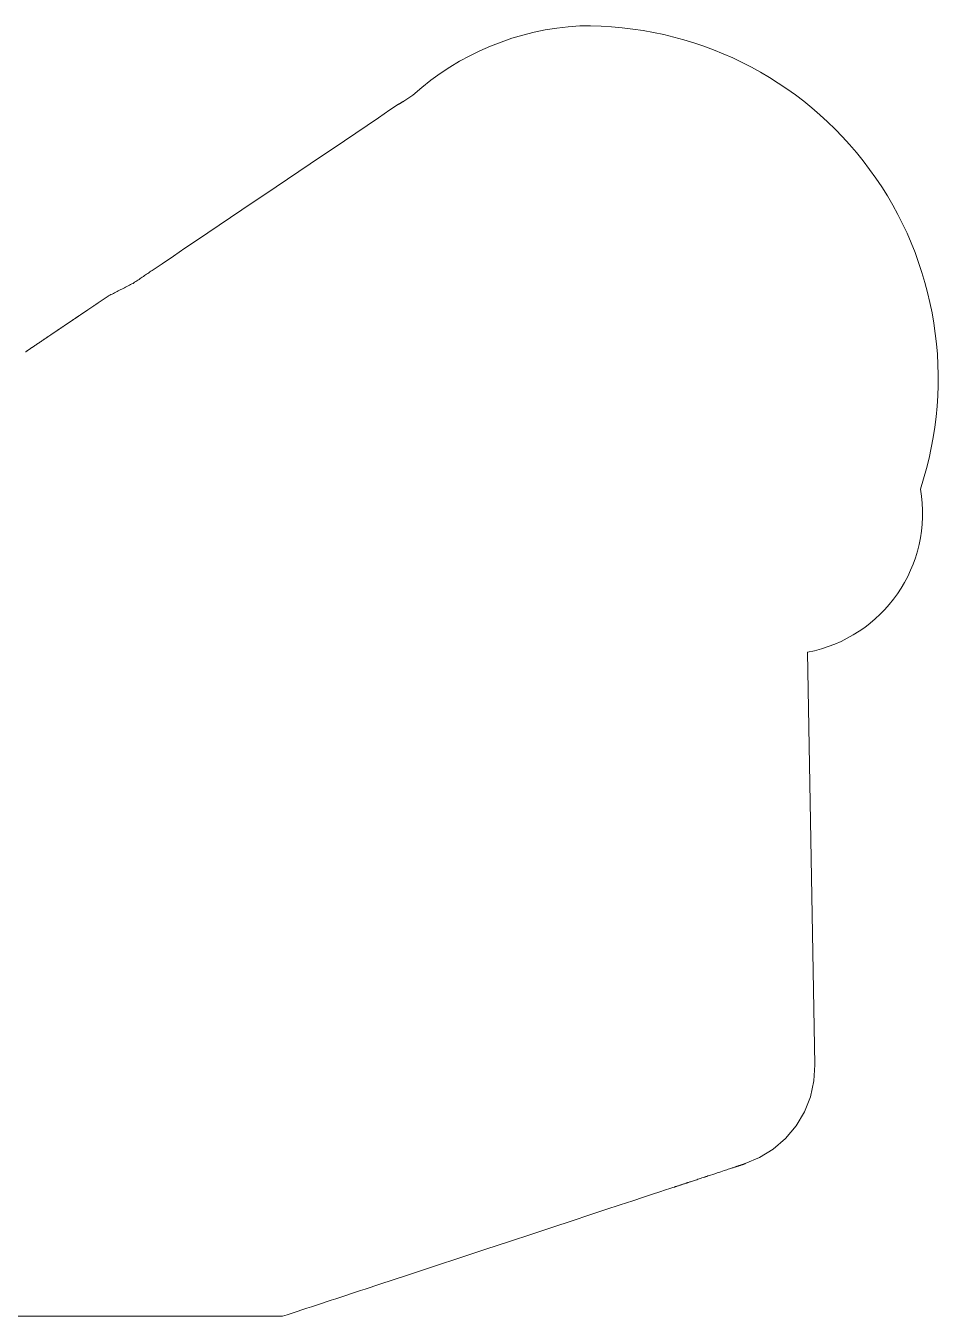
# Model space of a CAD drawing. Header units: inches. Extents: x -3905 to 10892, y 1064 to 9590.
# Drawn here: x 2680.345 to 2681.458, y 3794.709 to 3796.283 of the extents above; entities that cross this region are included whole.
import ezdxf

# ---------------------------------------------------------------- set-up
doc = ezdxf.new("R2010")
doc.units = ezdxf.units.IN
doc.header["$MEASUREMENT"] = 0
doc.layers.add('SECTIONS', color=70, linetype='Continuous', lineweight=0)

msp = doc.modelspace()

# ---------------------------------------------------------------- linework, layer by layer
at = {"layer": 'SECTIONS', "lineweight": 0}
msp.add_lwpolyline([(2680.34447, 3795.88521), (2680.34476, 3795.88541), (2680.34506, 3795.88561), (2680.34535, 3795.88581), (2680.34565, 3795.88601), (2680.34594, 3795.88621), (2680.34624, 3795.88641), (2680.34653, 3795.88661), (2680.34683, 3795.88681), (2680.34713, 3795.88701), (2680.34742, 3795.88721), (2680.34772, 3795.88741), (2680.34801, 3795.88761), (2680.34831, 3795.88781), (2680.3486, 3795.88801), (2680.3489, 3795.88821), (2680.34919, 3795.8884), (2680.34948, 3795.8886), (2680.34976, 3795.88879), (2680.35005, 3795.88898), (2680.35034, 3795.88918), (2680.35063, 3795.88937), (2680.35091, 3795.88956), (2680.3512, 3795.88976), (2680.35149, 3795.88995), (2680.35177, 3795.89014), (2680.35206, 3795.89034), (2680.35235, 3795.89053), (2680.35263, 3795.89072), (2680.35292, 3795.89092), (2680.35321, 3795.89111), (2680.35349, 3795.8913), (2680.35378, 3795.8915), (2680.35407, 3795.89169), (2680.35436, 3795.89189), (2680.35464, 3795.89208), (2680.35492, 3795.89227), (2680.3552, 3795.89246), (2680.35548, 3795.89264), (2680.35576, 3795.89283), (2680.35604, 3795.89302), (2680.35631, 3795.89321), (2680.35659, 3795.89339), (2680.35687, 3795.89358), (2680.35715, 3795.89377), (2680.35743, 3795.89396), (2680.35771, 3795.89415), (2680.35798, 3795.89433), (2680.35826, 3795.89452), (2680.35854, 3795.89471), (2680.35882, 3795.8949), (2680.3591, 3795.89508), (2680.35937, 3795.89527), (2680.35965, 3795.89546), (2680.35993, 3795.89565), (2680.36021, 3795.89583), (2680.36048, 3795.89602), (2680.36075, 3795.8962), (2680.36102, 3795.89638), (2680.36129, 3795.89656), (2680.36156, 3795.89674), (2680.36183, 3795.89693), (2680.3621, 3795.89711), (2680.36237, 3795.89729), (2680.36263, 3795.89747), (2680.3629, 3795.89765), (2680.36317, 3795.89783), (2680.36344, 3795.89801), (2680.36371, 3795.8982), (2680.36398, 3795.89838), (2680.36425, 3795.89856), (2680.36452, 3795.89874), (2680.36479, 3795.89892), (2680.36506, 3795.8991), (2680.36533, 3795.89929), (2680.3656, 3795.89947), (2680.36586, 3795.89964), (2680.36612, 3795.89982), (2680.36638, 3795.9), (2680.36664, 3795.90017), (2680.3669, 3795.90035), (2680.36716, 3795.90052), (2680.36742, 3795.9007), (2680.36768, 3795.90087), (2680.36794, 3795.90105), (2680.3682, 3795.90122), (2680.36846, 3795.9014), (2680.36872, 3795.90157), (2680.36898, 3795.90175), (2680.36924, 3795.90193), (2680.3695, 3795.9021), (2680.36976, 3795.90228), (2680.37002, 3795.90245), (2680.37028, 3795.90263), (2680.37054, 3795.9028), (2680.3708, 3795.90298), (2680.37105, 3795.90315), (2680.3713, 3795.90332), (2680.37155, 3795.90349), (2680.37181, 3795.90366), (2680.37206, 3795.90383), (2680.37231, 3795.90399), (2680.37256, 3795.90416), (2680.37281, 3795.90433), (2680.37306, 3795.9045), (2680.37331, 3795.90467), (2680.37356, 3795.90484), (2680.37381, 3795.90501), (2680.37406, 3795.90518), (2680.37432, 3795.90535), (2680.37457, 3795.90552), (2680.37482, 3795.90569), (2680.37507, 3795.90586), (2680.37532, 3795.90603), (2680.37557, 3795.9062), (2680.37582, 3795.90636), (2680.37606, 3795.90653), (2680.3763, 3795.90669), (2680.37655, 3795.90685), (2680.37679, 3795.90702), (2680.37703, 3795.90718), (2680.37727, 3795.90734), (2680.37751, 3795.90751), (2680.37775, 3795.90767), (2680.378, 3795.90783), (2680.37824, 3795.90799), (2680.37848, 3795.90816), (2680.37872, 3795.90832), (2680.37896, 3795.90848), (2680.3792, 3795.90865), (2680.37945, 3795.90881), (2680.37969, 3795.90897), (2680.37993, 3795.90914), (2680.38017, 3795.9093), (2680.38041, 3795.90946), (2680.38065, 3795.90962), (2680.38089, 3795.90978), (2680.38112, 3795.90994), (2680.38135, 3795.91009), (2680.38158, 3795.91025), (2680.38181, 3795.91041), (2680.38205, 3795.91056), (2680.38228, 3795.91072), (2680.38251, 3795.91088), (2680.38274, 3795.91103), (2680.38298, 3795.91119), (2680.38321, 3795.91135), (2680.38344, 3795.9115), (2680.38367, 3795.91166), (2680.3839, 3795.91182), (2680.38414, 3795.91197), (2680.38437, 3795.91213), (2680.3846, 3795.91229), (2680.38483, 3795.91244), (2680.38506, 3795.9126), (2680.3853, 3795.91276), (2680.38552, 3795.91291), (2680.38574, 3795.91306), (2680.38596, 3795.91321), (2680.38619, 3795.91336), (2680.38641, 3795.91351), (2680.38663, 3795.91366), (2680.38685, 3795.91381), (2680.38708, 3795.91396), (2680.3873, 3795.91411), (2680.38752, 3795.91426), (2680.38774, 3795.91441), (2680.38797, 3795.91456), (2680.38819, 3795.91471), (2680.38841, 3795.91486), (2680.38863, 3795.91501), (2680.38886, 3795.91516), (2680.38908, 3795.91531), (2680.3893, 3795.91546), (2680.38952, 3795.91561), (2680.38974, 3795.91576), (2680.38996, 3795.9159), (2680.39017, 3795.91604), (2680.39038, 3795.91619), (2680.3906, 3795.91633), (2680.39081, 3795.91647), (2680.39102, 3795.91662), (2680.39123, 3795.91676), (2680.39145, 3795.9169), (2680.39166, 3795.91705), (2680.39187, 3795.91719), (2680.39209, 3795.91734), (2680.3923, 3795.91748), (2680.39251, 3795.91762), (2680.39272, 3795.91777), (2680.39294, 3795.91791), (2680.39315, 3795.91805), (2680.39336, 3795.9182), (2680.39358, 3795.91834), (2680.39379, 3795.91848), (2680.394, 3795.91863), (2680.3942, 3795.91876), (2680.3944, 3795.9189), (2680.39461, 3795.91904), (2680.39481, 3795.91917), (2680.39501, 3795.91931), (2680.39522, 3795.91945), (2680.39542, 3795.91958), (2680.39562, 3795.91972), (2680.39582, 3795.91986), (2680.39603, 3795.91999), (2680.39623, 3795.92013), (2680.39643, 3795.92027), (2680.39664, 3795.9204), (2680.39684, 3795.92054), (2680.39704, 3795.92068), (2680.39725, 3795.92082), (2680.39745, 3795.92095), (2680.39765, 3795.92109), (2680.39785, 3795.92123), (2680.39805, 3795.92136), (2680.39825, 3795.92149), (2680.39844, 3795.92162), (2680.39863, 3795.92175), (2680.39883, 3795.92188), (2680.39902, 3795.92201), (2680.39921, 3795.92214), (2680.3994, 3795.92227), (2680.3996, 3795.9224), (2680.39979, 3795.92253), (2680.39998, 3795.92266), (2680.40018, 3795.92279), (2680.40037, 3795.92292), (2680.40056, 3795.92305), (2680.40076, 3795.92318), (2680.40095, 3795.92331), (2680.40114, 3795.92344), (2680.40133, 3795.92357), (2680.40153, 3795.9237), (2680.40172, 3795.92383), (2680.40191, 3795.92396), (2680.40209, 3795.92408), (2680.40227, 3795.92421), (2680.40246, 3795.92433), (2680.40264, 3795.92445), (2680.40282, 3795.92458), (2680.40301, 3795.9247), (2680.40319, 3795.92482), (2680.40337, 3795.92495), (2680.40356, 3795.92507), (2680.40374, 3795.9252), (2680.40392, 3795.92532), (2680.4041, 3795.92544), (2680.40429, 3795.92557), (2680.40447, 3795.92569), (2680.40465, 3795.92581), (2680.40484, 3795.92594), (2680.40502, 3795.92606), (2680.4052, 3795.92618), (2680.40539, 3795.92631), (2680.40556, 3795.92643), (2680.40574, 3795.92654), (2680.40591, 3795.92666), (2680.40608, 3795.92678), (2680.40625, 3795.92689), (2680.40643, 3795.92701), (2680.4066, 3795.92713), (2680.40677, 3795.92724), (2680.40695, 3795.92736), (2680.40712, 3795.92748), (2680.40729, 3795.92759), (2680.40747, 3795.92771), (2680.40764, 3795.92783), (2680.40781, 3795.92794), (2680.40798, 3795.92806), (2680.40816, 3795.92818), (2680.40833, 3795.92829), (2680.4085, 3795.92841), (2680.40868, 3795.92853), (2680.40885, 3795.92864), (2680.40901, 3795.92875), (2680.40918, 3795.92886), (2680.40934, 3795.92897), (2680.4095, 3795.92908), (2680.40967, 3795.92919), (2680.40983, 3795.9293), (2680.40999, 3795.92941), (2680.41016, 3795.92952), (2680.41032, 3795.92963), (2680.41048, 3795.92974), (2680.41064, 3795.92985), (2680.41081, 3795.92996), (2680.41097, 3795.93007), (2680.41113, 3795.93018), (2680.4113, 3795.93029), (2680.41146, 3795.9304), (2680.41162, 3795.93051), (2680.41178, 3795.93062), (2680.41195, 3795.93073), (2680.41211, 3795.93084), (2680.41226, 3795.93095), (2680.41242, 3795.93105), (2680.41257, 3795.93115), (2680.41272, 3795.93126), (2680.41288, 3795.93136), (2680.41303, 3795.93146), (2680.41318, 3795.93156), (2680.41333, 3795.93167), (2680.41349, 3795.93177), (2680.41364, 3795.93187), (2680.41379, 3795.93198), (2680.41395, 3795.93208), (2680.4141, 3795.93218), (2680.41425, 3795.93229), (2680.4144, 3795.93239), (2680.41456, 3795.93249), (2680.41471, 3795.9326), (2680.41486, 3795.9327), (2680.41502, 3795.9328), (2680.41517, 3795.9329), (2680.41531, 3795.933), (2680.41545, 3795.9331), (2680.4156, 3795.93319), (2680.41574, 3795.93329), (2680.41588, 3795.93339), (2680.41602, 3795.93348), (2680.41617, 3795.93358), (2680.41631, 3795.93367), (2680.41645, 3795.93377), (2680.41659, 3795.93387), (2680.41674, 3795.93396), (2680.41688, 3795.93406), (2680.41702, 3795.93416), (2680.41717, 3795.93425), (2680.41731, 3795.93435), (2680.41745, 3795.93444), (2680.41759, 3795.93454), (2680.41774, 3795.93464), (2680.41788, 3795.93473), (2680.41802, 3795.93483), (2680.41815, 3795.93492), (2680.41829, 3795.93501), (2680.41842, 3795.9351), (2680.41855, 3795.93519), (2680.41868, 3795.93528), (2680.41882, 3795.93536), (2680.41895, 3795.93545), (2680.41908, 3795.93554), (2680.41921, 3795.93563), (2680.41934, 3795.93572), (2680.41948, 3795.93581), (2680.41961, 3795.9359), (2680.41974, 3795.93599), (2680.41987, 3795.93608), (2680.42001, 3795.93617), (2680.42014, 3795.93626), (2680.42027, 3795.93635), (2680.4204, 3795.93644), (2680.42054, 3795.93653), (2680.42067, 3795.93661), (2680.42079, 3795.9367), (2680.42091, 3795.93678), (2680.42103, 3795.93686), (2680.42116, 3795.93694), (2680.42128, 3795.93703), (2680.4214, 3795.93711), (2680.42152, 3795.93719), (2680.42165, 3795.93727), (2680.42177, 3795.93736), (2680.42189, 3795.93744), (2680.42201, 3795.93752), (2680.42213, 3795.9376), (2680.42226, 3795.93769), (2680.42238, 3795.93777), (2680.4225, 3795.93785), (2680.42262, 3795.93793), (2680.42274, 3795.93801), (2680.42287, 3795.9381), (2680.42299, 3795.93818), (2680.42311, 3795.93826), (2680.42322, 3795.93834), (2680.42333, 3795.93841), (2680.42344, 3795.93849), (2680.42356, 3795.93856), (2680.42367, 3795.93864), (2680.42378, 3795.93871), (2680.42389, 3795.93879), (2680.424, 3795.93886), (2680.42412, 3795.93894), (2680.42423, 3795.93902), (2680.42434, 3795.93909), (2680.42445, 3795.93917), (2680.42456, 3795.93924), (2680.42468, 3795.93932), (2680.42479, 3795.93939), (2680.4249, 3795.93947), (2680.42501, 3795.93954), (2680.42512, 3795.93962), (2680.42523, 3795.93969), (2680.42534, 3795.93977), (2680.42544, 3795.93984), (2680.42555, 3795.9399), (2680.42565, 3795.93997), (2680.42575, 3795.94004), (2680.42585, 3795.94011), (2680.42595, 3795.94018), (2680.42605, 3795.94025), (2680.42616, 3795.94032), (2680.42626, 3795.94038), (2680.42636, 3795.94045), (2680.42646, 3795.94052), (2680.42656, 3795.94059), (2680.42666, 3795.94066), (2680.42676, 3795.94073), (2680.42687, 3795.94079), (2680.42697, 3795.94086), (2680.42707, 3795.94093), (2680.42717, 3795.941), (2680.42727, 3795.94107), (2680.42737, 3795.94113), (2680.42746, 3795.9412), (2680.42755, 3795.94126), (2680.42764, 3795.94132), (2680.42773, 3795.94138), (2680.42782, 3795.94144), (2680.42792, 3795.9415), (2680.42801, 3795.94156), (2680.4281, 3795.94163), (2680.42819, 3795.94169), (2680.42828, 3795.94175), (2680.42837, 3795.94181), (2680.42846, 3795.94187), (2680.42855, 3795.94193), (2680.42865, 3795.942), (2680.42874, 3795.94206), (2680.42883, 3795.94212), (2680.42892, 3795.94218), (2680.42901, 3795.94224), (2680.4291, 3795.9423), (2680.42919, 3795.94236), (2680.42927, 3795.94241), (2680.42935, 3795.94247), (2680.42943, 3795.94252), (2680.42951, 3795.94258), (2680.42959, 3795.94263), (2680.42967, 3795.94269), (2680.42975, 3795.94274), (2680.42983, 3795.9428), (2680.42991, 3795.94285), (2680.42999, 3795.9429), (2680.43008, 3795.94296), (2680.43016, 3795.94301), (2680.43024, 3795.94307), (2680.43032, 3795.94312), (2680.4304, 3795.94318), (2680.43048, 3795.94323), (2680.43056, 3795.94329), (2680.43064, 3795.94334), (2680.43072, 3795.9434), (2680.43079, 3795.94344), (2680.43087, 3795.94349), (2680.43094, 3795.94354), (2680.43101, 3795.94359), (2680.43108, 3795.94363), (2680.43115, 3795.94368), (2680.43122, 3795.94373), (2680.43129, 3795.94378), (2680.43136, 3795.94382), (2680.43143, 3795.94387), (2680.4315, 3795.94392), (2680.43157, 3795.94397), (2680.43164, 3795.94401), (2680.43171, 3795.94406), (2680.43178, 3795.94411), (2680.43185, 3795.94416), (2680.43192, 3795.9442), (2680.43199, 3795.94425), (2680.43206, 3795.9443), (2680.43213, 3795.94435), (2680.43219, 3795.94439), (2680.43225, 3795.94443), (2680.43231, 3795.94447), (2680.43237, 3795.94451), (2680.43243, 3795.94455), (2680.43249, 3795.94459), (2680.43255, 3795.94463), (2680.43261, 3795.94467), (2680.43267, 3795.94471), (2680.43273, 3795.94475), (2680.43279, 3795.94479), (2680.43285, 3795.94483), (2680.43291, 3795.94487), (2680.43297, 3795.94491), (2680.43303, 3795.94495), (2680.43309, 3795.94499), (2680.43315, 3795.94503), (2680.43321, 3795.94507), (2680.43327, 3795.94511), (2680.43333, 3795.94515), (2680.43337, 3795.94518), (2680.43341, 3795.94521), (2680.43344, 3795.94523), (2680.43348, 3795.94526), (2680.43352, 3795.94528), (2680.43355, 3795.94531), (2680.43359, 3795.94533), (2680.43363, 3795.94536), (2680.43367, 3795.94538), (2680.4337, 3795.94541), (2680.43374, 3795.94543), (2680.43378, 3795.94546), (2680.43382, 3795.94548), (2680.43385, 3795.94551), (2680.43389, 3795.94553), (2680.43393, 3795.94556), (2680.43396, 3795.94558), (2680.434, 3795.94561), (2680.43404, 3795.94563), (2680.43408, 3795.94566), (2680.43409, 3795.94566), (2680.43409, 3795.94567), (2680.4341, 3795.94568), (2680.43411, 3795.94568), (2680.43412, 3795.94569), (2680.43413, 3795.94569), (2680.43414, 3795.9457), (2680.43414, 3795.9457), (2680.43415, 3795.94571), (2680.43416, 3795.94572), (2680.43417, 3795.94572), (2680.43418, 3795.94573), (2680.43419, 3795.94573), (2680.4342, 3795.94574), (2680.4342, 3795.94574), (2680.43421, 3795.94575), (2680.43422, 3795.94576), (2680.43423, 3795.94576), (2680.43424, 3795.94577), (2680.43425, 3795.94577), (2680.43426, 3795.94578), (2680.43426, 3795.94578), (2680.43427, 3795.94579), (2680.43428, 3795.9458), (2680.43429, 3795.9458), (2680.4343, 3795.94581), (2680.43431, 3795.94581), (2680.43431, 3795.94582), (2680.43432, 3795.94582), (2680.43433, 3795.94583), (2680.43434, 3795.94584), (2680.43435, 3795.94584), (2680.43436, 3795.94585), (2680.43437, 3795.94585), (2680.43437, 3795.94586), (2680.43438, 3795.94586), (2680.43439, 3795.94587), (2680.4344, 3795.94588), (2680.43441, 3795.94588), (2680.43442, 3795.94589), (2680.43443, 3795.94589), (2680.43443, 3795.9459), (2680.43444, 3795.94591), (2680.43445, 3795.94591), (2680.43446, 3795.94592), (2680.43447, 3795.94592), (2680.43448, 3795.94593), (2680.43448, 3795.94593), (2680.43449, 3795.94594), (2680.4345, 3795.94595), (2680.43451, 3795.94595), (2680.43452, 3795.94596), (2680.43453, 3795.94596), (2680.43454, 3795.94597), (2680.43454, 3795.94597), (2680.43455, 3795.94598), (2680.43456, 3795.94599), (2680.43457, 3795.94599), (2680.43458, 3795.946), (2680.43459, 3795.946), (2680.4346, 3795.94601), (2680.4346, 3795.94601), (2680.43461, 3795.94602), (2680.43462, 3795.94603), (2680.43463, 3795.94603), (2680.43464, 3795.94604), (2680.43465, 3795.94604), (2680.43465, 3795.94605), (2680.43466, 3795.94605), (2680.43467, 3795.94606), (2680.43468, 3795.94607), (2680.43469, 3795.94607), (2680.4347, 3795.94608), (2680.43471, 3795.94608), (2680.43471, 3795.94609), (2680.43472, 3795.94609), (2680.43473, 3795.9461), (2680.43474, 3795.94611), (2680.43475, 3795.94611), (2680.43476, 3795.94612), (2680.43477, 3795.94612), (2680.43477, 3795.94613), (2680.43478, 3795.94613), (2680.43479, 3795.94614), (2680.4348, 3795.94615), (2680.43481, 3795.94615), (2680.43482, 3795.94616), (2680.43483, 3795.94616), (2680.43483, 3795.94617), (2680.43484, 3795.94617), (2680.43485, 3795.94618), (2680.43486, 3795.94619), (2680.43487, 3795.94619), (2680.43488, 3795.9462), (2680.43488, 3795.9462), (2680.43489, 3795.94621), (2680.4349, 3795.94621), (2680.43491, 3795.94622), (2680.43492, 3795.94623), (2680.43493, 3795.94623), (2680.43494, 3795.94624), (2680.43494, 3795.94624), (2680.43495, 3795.94625), (2680.43496, 3795.94625), (2680.43497, 3795.94626), (2680.43498, 3795.94627), (2680.43499, 3795.94627), (2680.435, 3795.94628), (2680.435, 3795.94628), (2680.43501, 3795.94629), (2680.43502, 3795.9463), (2680.43503, 3795.9463), (2680.43504, 3795.94631), (2680.43505, 3795.94631), (2680.43505, 3795.94632), (2680.43506, 3795.94632), (2680.43507, 3795.94633), (2680.43508, 3795.94634), (2680.43509, 3795.94634), (2680.4351, 3795.94635), (2680.43511, 3795.94635), (2680.43511, 3795.94636), (2680.43512, 3795.94636), (2680.43513, 3795.94637), (2680.43514, 3795.94638), (2680.43515, 3795.94638), (2680.43516, 3795.94639), (2680.43517, 3795.94639), (2680.43517, 3795.9464), (2680.43518, 3795.9464), (2680.43519, 3795.94641), (2680.4352, 3795.94642), (2680.43521, 3795.94642), (2680.43522, 3795.94643), (2680.43522, 3795.94643), (2680.43523, 3795.94644), (2680.43524, 3795.94644), (2680.43525, 3795.94645), (2680.43526, 3795.94646), (2680.43527, 3795.94646), (2680.43528, 3795.94647), (2680.43528, 3795.94647), (2680.43529, 3795.94648), (2680.4353, 3795.94648), (2680.43531, 3795.94649), (2680.43532, 3795.9465), (2680.43533, 3795.9465), (2680.43534, 3795.94651), (2680.43534, 3795.94651), (2680.43535, 3795.94652), (2680.43536, 3795.94652), (2680.43537, 3795.94653), (2680.43538, 3795.94654), (2680.43539, 3795.94654), (2680.43539, 3795.94655), (2680.4354, 3795.94655), (2680.43541, 3795.94656), (2680.43542, 3795.94656), (2680.43543, 3795.94657), (2680.43544, 3795.94658), (2680.43545, 3795.94658), (2680.43545, 3795.94659), (2680.43546, 3795.94659), (2680.43547, 3795.9466), (2680.43548, 3795.9466), (2680.43549, 3795.94661), (2680.4355, 3795.94662), (2680.43551, 3795.94662), (2680.43551, 3795.94663), (2680.43552, 3795.94663), (2680.43553, 3795.94664), (2680.43554, 3795.94665), (2680.43555, 3795.94665), (2680.43556, 3795.94666), (2680.43557, 3795.94666), (2680.43557, 3795.94667), (2680.43558, 3795.94667), (2680.43559, 3795.94668), (2680.4356, 3795.94669), (2680.43561, 3795.94669), (2680.43562, 3795.9467), (2680.43562, 3795.9467), (2680.43563, 3795.94671), (2680.43564, 3795.94671), (2680.43565, 3795.94672), (2680.43566, 3795.94673), (2680.43567, 3795.94673), (2680.43568, 3795.94674), (2680.43568, 3795.94674), (2680.43569, 3795.94675), (2680.4357, 3795.94675), (2680.43571, 3795.94676), (2680.43572, 3795.94677), (2680.43573, 3795.94677), (2680.43574, 3795.94678), (2680.43574, 3795.94678), (2680.43575, 3795.94679), (2680.43576, 3795.94679), (2680.43577, 3795.9468), (2680.43578, 3795.94681), (2680.43579, 3795.94681), (2680.43579, 3795.94682), (2680.4358, 3795.94682), (2680.43581, 3795.94683), (2680.43582, 3795.94683), (2680.43583, 3795.94684), (2680.43584, 3795.94685), (2680.43585, 3795.94685), (2680.43585, 3795.94686), (2680.43586, 3795.94686), (2680.43587, 3795.94687), (2680.43588, 3795.94687), (2680.43589, 3795.94688), (2680.4359, 3795.94689), (2680.43591, 3795.94689), (2680.43591, 3795.9469), (2680.43592, 3795.9469), (2680.43593, 3795.94691), (2680.43594, 3795.94691), (2680.43595, 3795.94692), (2680.43596, 3795.94693), (2680.43596, 3795.94693), (2680.43597, 3795.94694), (2680.43598, 3795.94694), (2680.43599, 3795.94695), (2680.436, 3795.94695), (2680.43601, 3795.94696), (2680.43602, 3795.94697), (2680.43602, 3795.94697), (2680.43603, 3795.94698), (2680.43604, 3795.94698), (2680.43605, 3795.94699), (2680.43606, 3795.947), (2680.43607, 3795.947), (2680.43608, 3795.94701), (2680.43608, 3795.94701), (2680.43609, 3795.94702), (2680.4361, 3795.94702), (2680.43611, 3795.94703), (2680.43612, 3795.94704), (2680.43613, 3795.94704), (2680.43613, 3795.94705), (2680.43614, 3795.94705), (2680.43615, 3795.94706), (2680.43616, 3795.94706), (2680.43617, 3795.94707), (2680.43618, 3795.94708), (2680.43619, 3795.94708), (2680.43619, 3795.94709), (2680.4362, 3795.94709), (2680.43621, 3795.9471), (2680.43622, 3795.9471), (2680.43623, 3795.94711), (2680.43624, 3795.94712), (2680.43625, 3795.94712), (2680.43625, 3795.94713), (2680.43626, 3795.94713), (2680.43627, 3795.94714), (2680.43628, 3795.94714), (2680.43629, 3795.94715), (2680.4363, 3795.94716), (2680.43631, 3795.94716), (2680.43631, 3795.94717), (2680.43632, 3795.94717), (2680.43633, 3795.94718), (2680.43634, 3795.94718), (2680.43635, 3795.94719), (2680.43636, 3795.9472), (2680.43636, 3795.9472), (2680.43637, 3795.94721), (2680.43638, 3795.94721), (2680.43639, 3795.94722), (2680.4364, 3795.94722), (2680.43641, 3795.94723), (2680.43642, 3795.94724), (2680.43642, 3795.94724), (2680.43643, 3795.94725), (2680.43644, 3795.94725), (2680.43645, 3795.94726), (2680.43646, 3795.94726), (2680.43647, 3795.94727), (2680.43648, 3795.94728), (2680.43648, 3795.94728), (2680.43649, 3795.94729), (2680.4365, 3795.94729), (2680.43651, 3795.9473), (2680.43652, 3795.9473), (2680.43653, 3795.94731), (2680.43653, 3795.94732), (2680.43654, 3795.94732), (2680.43655, 3795.94733), (2680.43656, 3795.94733), (2680.43657, 3795.94734), (2680.43658, 3795.94735), (2680.43659, 3795.94735), (2680.43659, 3795.94736), (2680.4366, 3795.94736), (2680.43661, 3795.94737), (2680.43662, 3795.94737), (2680.43663, 3795.94738), (2680.43664, 3795.94739), (2680.43665, 3795.94739), (2680.43665, 3795.9474), (2680.43666, 3795.9474), (2680.43667, 3795.94741), (2680.43668, 3795.94741), (2680.43669, 3795.94742), (2680.4367, 3795.94743), (2680.4367, 3795.94743), (2680.43671, 3795.94744), (2680.43672, 3795.94744), (2680.43673, 3795.94745), (2680.43674, 3795.94745), (2680.43675, 3795.94746), (2680.43676, 3795.94747), (2680.43676, 3795.94747), (2680.43677, 3795.94748), (2680.43678, 3795.94748), (2680.43679, 3795.94749), (2680.4368, 3795.94749), (2680.43681, 3795.9475), (2680.43682, 3795.94751), (2680.43682, 3795.94751), (2680.43683, 3795.94752), (2680.43684, 3795.94752), (2680.43685, 3795.94753), (2680.43686, 3795.94753), (2680.43687, 3795.94754), (2680.43687, 3795.94755), (2680.43688, 3795.94755), (2680.43689, 3795.94756), (2680.4369, 3795.94756), (2680.43691, 3795.94757), (2680.43692, 3795.94757), (2680.43693, 3795.94758), (2680.43693, 3795.94759), (2680.43694, 3795.94759), (2680.43695, 3795.9476), (2680.43696, 3795.9476), (2680.43697, 3795.94761), (2680.43698, 3795.94761), (2680.43699, 3795.94762), (2680.43699, 3795.94763), (2680.437, 3795.94763), (2680.43701, 3795.94764), (2680.43702, 3795.94764), (2680.43703, 3795.94765), (2680.43704, 3795.94765), (2680.43705, 3795.94766), (2680.43705, 3795.94767), (2680.43706, 3795.94767), (2680.43707, 3795.94768), (2680.43708, 3795.94768), (2680.43709, 3795.94769), (2680.4371, 3795.9477), (2680.4371, 3795.9477), (2680.43711, 3795.94771), (2680.43712, 3795.94771), (2680.43713, 3795.94772), (2680.43714, 3795.94772), (2680.43715, 3795.94773), (2680.43716, 3795.94774), (2680.43716, 3795.94774), (2680.43717, 3795.94775), (2680.43718, 3795.94775), (2680.43719, 3795.94776), (2680.4372, 3795.94776), (2680.43721, 3795.94777), (2680.43722, 3795.94778), (2680.43722, 3795.94778), (2680.43723, 3795.94779), (2680.43724, 3795.94779), (2680.43725, 3795.9478), (2680.43726, 3795.9478), (2680.43727, 3795.94781), (2680.43727, 3795.94782), (2680.43728, 3795.94782), (2680.43729, 3795.94783), (2680.4373, 3795.94783), (2680.43731, 3795.94784), (2680.43732, 3795.94784), (2680.43733, 3795.94785), (2680.43733, 3795.94786), (2680.43734, 3795.94786), (2680.43735, 3795.94787), (2680.43736, 3795.94787), (2680.43737, 3795.94788), (2680.43738, 3795.94788), (2680.43739, 3795.94789), (2680.43739, 3795.9479), (2680.4374, 3795.9479), (2680.43741, 3795.94791), (2680.43742, 3795.94791), (2680.43743, 3795.94792), (2680.43744, 3795.94792), (2680.43744, 3795.94793), (2680.43745, 3795.94794), (2680.43746, 3795.94794), (2680.43747, 3795.94795), (2680.43748, 3795.94795), (2680.43749, 3795.94796), (2680.4375, 3795.94796), (2680.4375, 3795.94797), (2680.43751, 3795.94798), (2680.43752, 3795.94798), (2680.43753, 3795.94799), (2680.43754, 3795.94799), (2680.43755, 3795.948), (2680.43756, 3795.948), (2680.43756, 3795.94801), (2680.43757, 3795.94802), (2680.43758, 3795.94802), (2680.43759, 3795.94803), (2680.4376, 3795.94803), (2680.43761, 3795.94804), (2680.43761, 3795.94805), (2680.43762, 3795.94805), (2680.43763, 3795.94806), (2680.43764, 3795.94806), (2680.43765, 3795.94807), (2680.43766, 3795.94807), (2680.43767, 3795.94808), (2680.43767, 3795.94809), (2680.43768, 3795.94809), (2680.43769, 3795.9481), (2680.4377, 3795.9481), (2680.43771, 3795.94811), (2680.43772, 3795.94811), (2680.43773, 3795.94812), (2680.43773, 3795.94813), (2680.43774, 3795.94813), (2680.43775, 3795.94814), (2680.43776, 3795.94814), (2680.43777, 3795.94815), (2680.43778, 3795.94815), (2680.43779, 3795.94816), (2680.43779, 3795.94817), (2680.4378, 3795.94817), (2680.43781, 3795.94818), (2680.43782, 3795.94818), (2680.43783, 3795.94819), (2680.43784, 3795.94819), (2680.43784, 3795.9482), (2680.43785, 3795.94821), (2680.43786, 3795.94821), (2680.43787, 3795.94822), (2680.43788, 3795.94822), (2680.43789, 3795.94823), (2680.4379, 3795.94823), (2680.4379, 3795.94824), (2680.43791, 3795.94825), (2680.43792, 3795.94825), (2680.43793, 3795.94826), (2680.43794, 3795.94826), (2680.43795, 3795.94827), (2680.43796, 3795.94827), (2680.43796, 3795.94828), (2680.43797, 3795.94829), (2680.43798, 3795.94829), (2680.43799, 3795.9483), (2680.438, 3795.9483), (2680.43801, 3795.94831), (2680.43801, 3795.94831), (2680.43802, 3795.94832), (2680.43803, 3795.94833), (2680.43804, 3795.94833), (2680.43805, 3795.94834), (2680.43806, 3795.94834), (2680.43807, 3795.94835), (2680.43807, 3795.94835), (2680.43808, 3795.94836), (2680.43809, 3795.94837), (2680.4381, 3795.94837), (2680.43811, 3795.94838), (2680.43812, 3795.94838), (2680.43813, 3795.94839), (2680.43813, 3795.94839), (2680.43814, 3795.9484), (2680.43815, 3795.94841), (2680.43816, 3795.94841), (2680.43817, 3795.94842), (2680.43818, 3795.94842), (2680.43818, 3795.94843), (2680.43819, 3795.94844), (2680.4382, 3795.94844), (2680.43821, 3795.94845), (2680.43822, 3795.94845), (2680.43823, 3795.94846), (2680.43824, 3795.94846), (2680.43824, 3795.94847), (2680.43825, 3795.94848), (2680.43826, 3795.94848), (2680.43827, 3795.94849), (2680.43828, 3795.94849), (2680.43829, 3795.9485), (2680.4383, 3795.9485), (2680.4383, 3795.94851), (2680.43831, 3795.94852), (2680.43832, 3795.94852), (2680.43833, 3795.94853), (2680.43834, 3795.94853), (2680.43835, 3795.94854), (2680.43835, 3795.94854), (2680.43836, 3795.94855), (2680.43837, 3795.94856), (2680.43838, 3795.94856), (2680.43839, 3795.94857), (2680.4384, 3795.94857), (2680.43841, 3795.94858), (2680.43841, 3795.94858), (2680.43842, 3795.94859), (2680.43843, 3795.9486), (2680.43844, 3795.9486), (2680.43845, 3795.94861), (2680.43846, 3795.94861), (2680.43847, 3795.94862), (2680.43847, 3795.94862), (2680.43848, 3795.94863), (2680.43849, 3795.94864), (2680.4385, 3795.94864), (2680.43851, 3795.94865), (2680.43852, 3795.94865), (2680.43853, 3795.94866), (2680.43853, 3795.94866), (2680.43854, 3795.94867), (2680.43855, 3795.94868), (2680.43856, 3795.94868), (2680.43857, 3795.94869), (2680.43858, 3795.94869), (2680.43858, 3795.9487), (2680.43859, 3795.9487), (2680.4386, 3795.94871), (2680.43861, 3795.94872), (2680.43862, 3795.94872), (2680.43863, 3795.94873), (2680.43864, 3795.94873), (2680.43864, 3795.94874), (2680.43865, 3795.94874), (2680.43866, 3795.94875), (2680.43867, 3795.94876), (2680.43868, 3795.94876), (2680.43869, 3795.94877), (2680.4387, 3795.94877), (2680.4387, 3795.94878), (2680.43871, 3795.94879), (2680.43872, 3795.94879), (2680.43873, 3795.9488), (2680.43874, 3795.9488), (2680.43875, 3795.94881), (2680.43875, 3795.94881), (2680.43876, 3795.94882), (2680.43877, 3795.94883), (2680.43878, 3795.94883), (2680.43879, 3795.94884), (2680.4388, 3795.94884), (2680.43881, 3795.94885), (2680.43881, 3795.94885), (2680.43882, 3795.94886), (2680.43883, 3795.94887), (2680.43884, 3795.94887), (2680.43885, 3795.94888), (2680.43886, 3795.94888), (2680.43887, 3795.94889), (2680.43887, 3795.94889), (2680.43888, 3795.9489), (2680.43889, 3795.94891), (2680.4389, 3795.94891), (2680.43891, 3795.94892), (2680.43892, 3795.94892), (2680.43892, 3795.94893), (2680.43893, 3795.94893), (2680.43894, 3795.94894), (2680.43895, 3795.94895), (2680.43896, 3795.94895), (2680.43897, 3795.94896), (2680.43898, 3795.94896), (2680.43898, 3795.94897), (2680.43899, 3795.94897), (2680.439, 3795.94898), (2680.43901, 3795.94899), (2680.43902, 3795.94899), (2680.43903, 3795.949), (2680.43904, 3795.949), (2680.43904, 3795.94901), (2680.43905, 3795.94901), (2680.43906, 3795.94902), (2680.43907, 3795.94903), (2680.43908, 3795.94903), (2680.43909, 3795.94904), (2680.43909, 3795.94904), (2680.4391, 3795.94905), (2680.43911, 3795.94905), (2680.43912, 3795.94906), (2680.43913, 3795.94907), (2680.43914, 3795.94907), (2680.43915, 3795.94908), (2680.43915, 3795.94908), (2680.43916, 3795.94909), (2680.43917, 3795.94909), (2680.43918, 3795.9491), (2680.43919, 3795.94911), (2680.4392, 3795.94911), (2680.43921, 3795.94912), (2680.43921, 3795.94912), (2680.43922, 3795.94913), (2680.43923, 3795.94914), (2680.43924, 3795.94914), (2680.43925, 3795.94915), (2680.43926, 3795.94915), (2680.43927, 3795.94916), (2680.43927, 3795.94916), (2680.43928, 3795.94917), (2680.43929, 3795.94918), (2680.4393, 3795.94918), (2680.43931, 3795.94919), (2680.43932, 3795.94919), (2680.43932, 3795.9492), (2680.43933, 3795.9492), (2680.43934, 3795.94921), (2680.43935, 3795.94922), (2680.43936, 3795.94922), (2680.43937, 3795.94923), (2680.43938, 3795.94923), (2680.43938, 3795.94924), (2680.43939, 3795.94924), (2680.4394, 3795.94925), (2680.43941, 3795.94926), (2680.43942, 3795.94926), (2680.43943, 3795.94927), (2680.43944, 3795.94927), (2680.43944, 3795.94928), (2680.43945, 3795.94928), (2680.43946, 3795.94929), (2680.43947, 3795.9493), (2680.43948, 3795.9493), (2680.43949, 3795.94931), (2680.43949, 3795.94931), (2680.4395, 3795.94932), (2680.43951, 3795.94932), (2680.43952, 3795.94933), (2680.43953, 3795.94934), (2680.43954, 3795.94934), (2680.43955, 3795.94935), (2680.43955, 3795.94935), (2680.43956, 3795.94936), (2680.43957, 3795.94936), (2680.43958, 3795.94937), (2680.43959, 3795.94938), (2680.4396, 3795.94938), (2680.43961, 3795.94939), (2680.43961, 3795.94939), (2680.43962, 3795.9494), (2680.43963, 3795.9494), (2680.43964, 3795.94941), (2680.43965, 3795.94942), (2680.43966, 3795.94942), (2680.43966, 3795.94943), (2680.43967, 3795.94943), (2680.43968, 3795.94944), (2680.43969, 3795.94944), (2680.4397, 3795.94945), (2680.43971, 3795.94946), (2680.43972, 3795.94946), (2680.43972, 3795.94947), (2680.43973, 3795.94947), (2680.43974, 3795.94948), (2680.43975, 3795.94949), (2680.43976, 3795.94949), (2680.43977, 3795.9495), (2680.43978, 3795.9495), (2680.43978, 3795.94951), (2680.43979, 3795.94951), (2680.4398, 3795.94952), (2680.43981, 3795.94953), (2680.43982, 3795.94953), (2680.43983, 3795.94954), (2680.43984, 3795.94954), (2680.43984, 3795.94955), (2680.43985, 3795.94955), (2680.43986, 3795.94956), (2680.43987, 3795.94957), (2680.43988, 3795.94957), (2680.43989, 3795.94958), (2680.43989, 3795.94958), (2680.4399, 3795.94959), (2680.43991, 3795.94959), (2680.43992, 3795.9496), (2680.43993, 3795.94961), (2680.43994, 3795.94961), (2680.43995, 3795.94962), (2680.43995, 3795.94962), (2680.43996, 3795.94963), (2680.43997, 3795.94963), (2680.43998, 3795.94964), (2680.43999, 3795.94965), (2680.44, 3795.94965), (2680.44001, 3795.94966), (2680.44001, 3795.94966), (2680.44002, 3795.94967), (2680.44003, 3795.94967), (2680.44004, 3795.94968), (2680.44005, 3795.94969), (2680.44006, 3795.94969), (2680.44006, 3795.9497), (2680.44007, 3795.9497), (2680.44008, 3795.94971), (2680.44009, 3795.94971), (2680.4401, 3795.94972), (2680.44011, 3795.94973), (2680.44012, 3795.94973), (2680.44012, 3795.94974), (2680.44013, 3795.94974), (2680.44014, 3795.94975), (2680.44015, 3795.94975), (2680.44016, 3795.94976), (2680.44017, 3795.94977), (2680.44018, 3795.94977), (2680.44018, 3795.94978), (2680.44019, 3795.94978), (2680.4402, 3795.94979), (2680.44021, 3795.94979), (2680.44022, 3795.9498), (2680.44023, 3795.94981), (2680.44023, 3795.94981), (2680.44024, 3795.94982), (2680.44025, 3795.94982), (2680.44026, 3795.94983), (2680.44027, 3795.94984), (2680.44028, 3795.94984), (2680.44029, 3795.94985), (2680.44029, 3795.94985), (2680.4403, 3795.94986), (2680.44031, 3795.94986), (2680.44032, 3795.94987), (2680.44033, 3795.94988), (2680.44034, 3795.94988), (2680.44035, 3795.94989), (2680.44035, 3795.94989), (2680.44036, 3795.9499), (2680.44037, 3795.9499), (2680.44038, 3795.94991), (2680.44039, 3795.94992), (2680.4404, 3795.94992), (2680.4404, 3795.94993), (2680.44041, 3795.94993), (2680.44042, 3795.94994), (2680.44043, 3795.94994), (2680.44044, 3795.94995), (2680.44045, 3795.94996), (2680.44046, 3795.94996), (2680.44046, 3795.94997), (2680.44047, 3795.94997), (2680.44048, 3795.94998), (2680.44049, 3795.94998), (2680.4405, 3795.94999), (2680.44051, 3795.95), (2680.44052, 3795.95), (2680.44052, 3795.95001), (2680.44053, 3795.95001), (2680.44054, 3795.95002), (2680.44055, 3795.95002), (2680.44056, 3795.95003), (2680.44057, 3795.95004), (2680.44058, 3795.95004), (2680.44058, 3795.95005), (2680.44059, 3795.95005), (2680.4406, 3795.95006), (2680.44061, 3795.95006), (2680.44062, 3795.95007), (2680.44063, 3795.95008), (2680.44063, 3795.95008), (2680.44064, 3795.95009), (2680.44065, 3795.95009), (2680.44066, 3795.9501), (2680.44067, 3795.9501), (2680.44068, 3795.95011), (2680.44069, 3795.95012), (2680.44069, 3795.95012), (2680.4407, 3795.95013), (2680.44071, 3795.95013), (2680.44072, 3795.95014), (2680.44073, 3795.95014), (2680.44074, 3795.95015), (2680.44075, 3795.95016), (2680.44075, 3795.95016), (2680.44076, 3795.95017), (2680.44077, 3795.95017), (2680.44078, 3795.95018), (2680.44079, 3795.95019), (2680.4408, 3795.95019), (2680.4408, 3795.9502), (2680.44081, 3795.9502), (2680.44082, 3795.95021), (2680.44083, 3795.95021), (2680.44084, 3795.95022), (2680.44085, 3795.95023), (2680.44086, 3795.95023), (2680.44086, 3795.95024), (2680.44087, 3795.95024), (2680.44088, 3795.95025), (2680.44089, 3795.95025), (2680.4409, 3795.95026), (2680.44091, 3795.95027), (2680.44092, 3795.95027), (2680.44092, 3795.95028), (2680.44093, 3795.95028), (2680.44094, 3795.95029), (2680.44095, 3795.95029), (2680.44096, 3795.9503), (2680.44097, 3795.95031), (2680.44097, 3795.95031), (2680.44098, 3795.95032), (2680.44099, 3795.95032), (2680.441, 3795.95033), (2680.44101, 3795.95033), (2680.44102, 3795.95034), (2680.44103, 3795.95035), (2680.44103, 3795.95035), (2680.44104, 3795.95036), (2680.44105, 3795.95036), (2680.44106, 3795.95037), (2680.44107, 3795.95037), (2680.44108, 3795.95038), (2680.44109, 3795.95039), (2680.44109, 3795.95039), (2680.4411, 3795.9504), (2680.44111, 3795.9504), (2680.44112, 3795.95041), (2680.44113, 3795.95041), (2680.44114, 3795.95042), (2680.44114, 3795.95043), (2680.44115, 3795.95043), (2680.44116, 3795.95044), (2680.44117, 3795.95044), (2680.44118, 3795.95045), (2680.44119, 3795.95045), (2680.4412, 3795.95046), (2680.4412, 3795.95047), (2680.44121, 3795.95047), (2680.44122, 3795.95048), (2680.44123, 3795.95048), (2680.44124, 3795.95049), (2680.44125, 3795.95049), (2680.44126, 3795.9505), (2680.44126, 3795.95051), (2680.44127, 3795.95051), (2680.44128, 3795.95052), (2680.44129, 3795.95052), (2680.4413, 3795.95053), (2680.44131, 3795.95053), (2680.44132, 3795.95054), (2680.44132, 3795.95055), (2680.44133, 3795.95055), (2680.44134, 3795.95056), (2680.44135, 3795.95056), (2680.44136, 3795.95057), (2680.44137, 3795.95058), (2680.44137, 3795.95058), (2680.44138, 3795.95059), (2680.44139, 3795.95059), (2680.4414, 3795.9506), (2680.44141, 3795.9506), (2680.44142, 3795.95061), (2680.44143, 3795.95062), (2680.44143, 3795.95062), (2680.44144, 3795.95063), (2680.44145, 3795.95063), (2680.44146, 3795.95064), (2680.44147, 3795.95064), (2680.44148, 3795.95065), (2680.44149, 3795.95066), (2680.44149, 3795.95066), (2680.4415, 3795.95067), (2680.44151, 3795.95067), (2680.44152, 3795.95068), (2680.44153, 3795.95068), (2680.44154, 3795.95069), (2680.44154, 3795.9507), (2680.44155, 3795.9507), (2680.44156, 3795.95071), (2680.44157, 3795.95071), (2680.44158, 3795.95072), (2680.44159, 3795.95072), (2680.4416, 3795.95073), (2680.4416, 3795.95074), (2680.44161, 3795.95074), (2680.44162, 3795.95075), (2680.44163, 3795.95075), (2680.44164, 3795.95076), (2680.44165, 3795.95076), (2680.44166, 3795.95077), (2680.44166, 3795.95078), (2680.44167, 3795.95078), (2680.44168, 3795.95079), (2680.44169, 3795.95079), (2680.4417, 3795.9508), (2680.44171, 3795.9508), (2680.44171, 3795.95081), (2680.44172, 3795.95082), (2680.44173, 3795.95082), (2680.44174, 3795.95083), (2680.44175, 3795.95083), (2680.44176, 3795.95084), (2680.44177, 3795.95084), (2680.44177, 3795.95085), (2680.44178, 3795.95086), (2680.44179, 3795.95086), (2680.4418, 3795.95087), (2680.44181, 3795.95087), (2680.44182, 3795.95088), (2680.44183, 3795.95088), (2680.44183, 3795.95089), (2680.44184, 3795.9509), (2680.44185, 3795.9509), (2680.44186, 3795.95091), (2680.44187, 3795.95091), (2680.44188, 3795.95092), (2680.44188, 3795.95093), (2680.44189, 3795.95093), (2680.4419, 3795.95094), (2680.44191, 3795.95094), (2680.44192, 3795.95095), (2680.44193, 3795.95095), (2680.44194, 3795.95096), (2680.44194, 3795.95097), (2680.44195, 3795.95097), (2680.44196, 3795.95098), (2680.44197, 3795.95098), (2680.44198, 3795.95099), (2680.44199, 3795.95099), (2680.442, 3795.951), (2680.442, 3795.95101), (2680.44201, 3795.95101), (2680.44202, 3795.95102), (2680.44203, 3795.95102), (2680.44204, 3795.95103), (2680.44205, 3795.95103), (2680.44206, 3795.95104), (2680.44206, 3795.95105), (2680.44207, 3795.95105), (2680.44208, 3795.95106), (2680.44209, 3795.95106), (2680.4421, 3795.95107), (2680.44211, 3795.95107), (2680.44211, 3795.95108), (2680.44212, 3795.95109), (2680.44213, 3795.95109), (2680.44214, 3795.9511), (2680.44215, 3795.9511), (2680.44216, 3795.95111), (2680.44217, 3795.95111), (2680.44217, 3795.95112), (2680.44218, 3795.95113), (2680.44219, 3795.95113), (2680.4422, 3795.95114), (2680.44221, 3795.95114), (2680.44222, 3795.95115), (2680.44223, 3795.95115), (2680.44223, 3795.95116), (2680.44224, 3795.95117), (2680.44225, 3795.95117), (2680.44226, 3795.95118), (2680.44227, 3795.95118), (2680.44228, 3795.95119), (2680.44228, 3795.95119), (2680.44229, 3795.9512), (2680.4423, 3795.95121), (2680.44231, 3795.95121), (2680.44232, 3795.95122), (2680.44233, 3795.95122), (2680.44234, 3795.95123), (2680.44234, 3795.95123), (2680.44235, 3795.95124), (2680.44236, 3795.95125), (2680.44237, 3795.95125), (2680.44238, 3795.95126), (2680.44239, 3795.95126), (2680.4424, 3795.95127), (2680.4424, 3795.95128), (2680.44241, 3795.95128), (2680.44242, 3795.95129), (2680.44243, 3795.95129), (2680.44244, 3795.9513), (2680.44245, 3795.9513), (2680.44245, 3795.95131), (2680.44246, 3795.95132), (2680.44247, 3795.95132), (2680.44248, 3795.95133), (2680.44249, 3795.95133), (2680.4425, 3795.95134), (2680.44251, 3795.95134), (2680.44251, 3795.95135), (2680.44252, 3795.95136), (2680.44253, 3795.95136), (2680.44254, 3795.95137), (2680.44255, 3795.95137), (2680.44256, 3795.95138), (2680.44257, 3795.95138), (2680.44257, 3795.95139), (2680.44258, 3795.9514), (2680.44259, 3795.9514), (2680.4426, 3795.95141), (2680.44261, 3795.95141), (2680.44262, 3795.95142), (2680.44262, 3795.95142), (2680.44263, 3795.95143), (2680.44264, 3795.95144), (2680.44265, 3795.95144), (2680.44266, 3795.95145), (2680.44267, 3795.95145), (2680.44268, 3795.95146), (2680.44268, 3795.95146), (2680.44269, 3795.95147), (2680.4427, 3795.95148), (2680.44271, 3795.95148), (2680.44272, 3795.95149), (2680.44273, 3795.95149), (2680.44274, 3795.9515), (2680.44274, 3795.9515), (2680.44275, 3795.95151), (2680.44276, 3795.95152), (2680.44277, 3795.95152), (2680.44278, 3795.95153), (2680.44279, 3795.95153), (2680.4428, 3795.95154), (2680.4428, 3795.95154), (2680.44281, 3795.95155), (2680.44282, 3795.95156), (2680.44283, 3795.95156), (2680.44284, 3795.95157), (2680.44285, 3795.95157), (2680.44285, 3795.95158), (2680.44286, 3795.95158), (2680.44287, 3795.95159), (2680.44288, 3795.9516), (2680.44289, 3795.9516), (2680.4429, 3795.95161), (2680.44291, 3795.95161), (2680.44291, 3795.95162), (2680.44292, 3795.95163), (2680.44293, 3795.95163), (2680.44294, 3795.95164), (2680.44295, 3795.95164), (2680.44296, 3795.95165), (2680.44297, 3795.95165), (2680.44297, 3795.95166), (2680.44298, 3795.95167), (2680.44299, 3795.95167), (2680.443, 3795.95168), (2680.44301, 3795.95168), (2680.44302, 3795.95169), (2680.44302, 3795.95169), (2680.44303, 3795.9517), (2680.44304, 3795.95171), (2680.44305, 3795.95171), (2680.44306, 3795.95172), (2680.44307, 3795.95172), (2680.44308, 3795.95173), (2680.44308, 3795.95173), (2680.44309, 3795.95174), (2680.4431, 3795.95175), (2680.44311, 3795.95175), (2680.44312, 3795.95176), (2680.44313, 3795.95176), (2680.44314, 3795.95177), (2680.44314, 3795.95177), (2680.44315, 3795.95178), (2680.44316, 3795.95179), (2680.44317, 3795.95179), (2680.44318, 3795.9518), (2680.44319, 3795.9518), (2680.44319, 3795.95181), (2680.4432, 3795.95181), (2680.44321, 3795.95182), (2680.44322, 3795.95183), (2680.44323, 3795.95183), (2680.44324, 3795.95184), (2680.44325, 3795.95184), (2680.44325, 3795.95185), (2680.44326, 3795.95185), (2680.44327, 3795.95186), (2680.44328, 3795.95187), (2680.44329, 3795.95187), (2680.4433, 3795.95188), (2680.44331, 3795.95188), (2680.44331, 3795.95189), (2680.44332, 3795.95189), (2680.44333, 3795.9519), (2680.44334, 3795.95191), (2680.44335, 3795.95191), (2680.44336, 3795.95192), (2680.44336, 3795.95192), (2680.44337, 3795.95193), (2680.44338, 3795.95193), (2680.44339, 3795.95194), (2680.4434, 3795.95195), (2680.44341, 3795.95195), (2680.44342, 3795.95196), (2680.44342, 3795.95196), (2680.44343, 3795.95197), (2680.44344, 3795.95198), (2680.44345, 3795.95198), (2680.44346, 3795.95199), (2680.44347, 3795.95199), (2680.44348, 3795.952), (2680.44348, 3795.952), (2680.44349, 3795.95201), (2680.4435, 3795.95202), (2680.44351, 3795.95202), (2680.44352, 3795.95203), (2680.44353, 3795.95203), (2680.44354, 3795.95204), (2680.44354, 3795.95204), (2680.44355, 3795.95205), (2680.44357, 3795.95206), (2680.4436, 3795.95208), (2680.44362, 3795.9521), (2680.44365, 3795.95212), (2680.44368, 3795.95213), (2680.4437, 3795.95215), (2680.44373, 3795.95217), (2680.44376, 3795.95219), (2680.44379, 3795.95221), (2680.44381, 3795.95222), (2680.44384, 3795.95224), (2680.44387, 3795.95226), (2680.44389, 3795.95228), (2680.44392, 3795.9523), (2680.44395, 3795.95231), (2680.44397, 3795.95233), (2680.444, 3795.95235), (2680.44403, 3795.95237), (2680.44405, 3795.95239), (2680.44408, 3795.9524), (2680.44412, 3795.95243), (2680.44416, 3795.95246), (2680.44421, 3795.95249), (2680.44425, 3795.95252), (2680.44429, 3795.95255), (2680.44434, 3795.95258), (2680.44438, 3795.95261), (2680.44442, 3795.95264), (2680.44447, 3795.95267), (2680.44451, 3795.9527), (2680.44456, 3795.95273), (2680.4446, 3795.95276), (2680.44464, 3795.95279), (2680.44469, 3795.95282), (2680.44473, 3795.95284), (2680.44477, 3795.95287), (2680.44482, 3795.9529), (2680.44486, 3795.95293), (2680.44491, 3795.95296), (2680.44495, 3795.95299), (2680.44499, 3795.95302), (2680.44503, 3795.95305), (2680.44507, 3795.95308), (2680.44511, 3795.9531), (2680.44515, 3795.95313), (2680.44519, 3795.95316), (2680.44524, 3795.95319), (2680.44528, 3795.95321), (2680.44532, 3795.95324), (2680.44536, 3795.95327), (2680.4454, 3795.95329), (2680.44544, 3795.95332), (2680.44548, 3795.95335), (2680.44552, 3795.95338), (2680.44556, 3795.9534), (2680.4456, 3795.95343), (2680.44564, 3795.95346), (2680.44568, 3795.95349), (2680.44572, 3795.95351), (2680.44576, 3795.95354), (2680.44712, 3795.95423), (2680.44861, 3795.955), (2680.45011, 3795.95576), (2680.45161, 3795.95652), (2680.45311, 3795.95729), (2680.45461, 3795.95805), (2680.45611, 3795.95882), (2680.4576, 3795.95958), (2680.4591, 3795.96035), (2680.4606, 3795.96111), (2680.4621, 3795.96187), (2680.4636, 3795.96264), (2680.46509, 3795.9634), (2680.46659, 3795.96417), (2680.46809, 3795.96493), (2680.46959, 3795.9657), (2680.47109, 3795.96646), (2680.47259, 3795.96722), (2680.47408, 3795.96799), (2680.47558, 3795.96875), (2680.47624, 3795.9692), (2680.47757, 3795.97009), (2680.4789, 3795.97099), (2680.48022, 3795.97188), (2680.48155, 3795.97278), (2680.48288, 3795.97367), (2680.4842, 3795.97457), (2680.48553, 3795.97546), (2680.48686, 3795.97636), (2680.48818, 3795.97725), (2680.48951, 3795.97815), (2680.49083, 3795.97904), (2680.49216, 3795.97993), (2680.49349, 3795.98083), (2680.49481, 3795.98172), (2680.49614, 3795.98262), (2680.49747, 3795.98351), (2680.49879, 3795.98441), (2680.50012, 3795.9853), (2680.50144, 3795.9862), (2680.51115, 3795.99274), (2680.52505, 3796.00212), (2680.53894, 3796.01149), (2680.55284, 3796.02086), (2680.56674, 3796.03024), (2680.58063, 3796.03961), (2680.59453, 3796.04898), (2680.60843, 3796.05836), (2680.62232, 3796.06773), (2680.63622, 3796.0771), (2680.65012, 3796.08648), (2680.66401, 3796.09585), (2680.67791, 3796.10522), (2680.69181, 3796.1146), (2680.7057, 3796.12397), (2680.7196, 3796.13335), (2680.7335, 3796.14272), (2680.7474, 3796.15209), (2680.76129, 3796.16147), (2680.77519, 3796.17084), (2680.78909, 3796.18021), (2680.79848, 3796.18654), (2680.79884, 3796.18675), (2680.79921, 3796.18697), (2680.79958, 3796.18719), (2680.79994, 3796.1874), (2680.80031, 3796.18762), (2680.80068, 3796.18784), (2680.80104, 3796.18805), (2680.80141, 3796.18827), (2680.80178, 3796.18849), (2680.80214, 3796.1887), (2680.80251, 3796.18892), (2680.80288, 3796.18914), (2680.80324, 3796.18935), (2680.80361, 3796.18957), (2680.80398, 3796.18979), (2680.80434, 3796.19), (2680.80471, 3796.19022), (2680.80508, 3796.19044), (2680.80544, 3796.19065), (2680.80581, 3796.19087), (2680.80618, 3796.19109), (2680.81719, 3796.19848, -0.1717835), (2681.02063, 3796.28268, -0.5168542), (2681.43624, 3795.71793, -0.4102705), (2681.29865, 3795.51893), (2681.30764, 3795.01579), (2681.3064, 3794.99598), (2681.30207, 3794.9766), (2681.2947, 3794.95818), (2681.28453, 3794.94112), (2681.27178, 3794.92593), (2681.25677, 3794.9129), (2681.23996, 3794.90247), (2681.22266, 3794.89513), (2681.2219, 3794.89488), (2681.22183, 3794.89486), (2681.22178, 3794.89484), (2681.22172, 3794.89482), (2681.22166, 3794.8948), (2681.22159, 3794.89478), (2681.22151, 3794.89475), (2681.22141, 3794.89472), (2681.22131, 3794.89469), (2681.2212, 3794.89465), (2681.22107, 3794.89461), (2681.22094, 3794.89457), (2681.2208, 3794.89452), (2681.22065, 3794.89447), (2681.22049, 3794.89442), (2681.22032, 3794.89436), (2681.22014, 3794.8943), (2681.21996, 3794.89424), (2681.21978, 3794.89418), (2681.21962, 3794.89413), (2681.21946, 3794.89408), (2681.21931, 3794.89403), (2681.21917, 3794.89398), (2681.21903, 3794.89393), (2681.21889, 3794.89389), (2681.21875, 3794.89384), (2681.2186, 3794.89379), (2681.21846, 3794.89375), (2681.2183, 3794.89369), (2681.21814, 3794.89364), (2681.21796, 3794.89358), (2681.21778, 3794.89352), (2681.21758, 3794.89346), (2681.21736, 3794.89338), (2681.21713, 3794.89331), (2681.21688, 3794.89322), (2681.2166, 3794.89313), (2681.2163, 3794.89304), (2681.21598, 3794.89293), (2681.21563, 3794.89281), (2681.21525, 3794.89269), (2681.21484, 3794.89255), (2681.2144, 3794.89241), (2681.21392, 3794.89225), (2681.21341, 3794.89208), (2681.21286, 3794.8919), (2681.21227, 3794.8917), (2681.21163, 3794.89149), (2681.21095, 3794.89127), (2681.21023, 3794.89103), (2681.20946, 3794.89078), (2681.20864, 3794.89051), (2681.20775, 3794.89022), (2681.20677, 3794.88989), (2681.20569, 3794.88953), (2681.20449, 3794.88914), (2681.20319, 3794.88871), (2681.20176, 3794.88824), (2681.20022, 3794.88773), (2681.19855, 3794.88718), (2681.19675, 3794.88659), (2681.19481, 3794.88595), (2681.19273, 3794.88526), (2681.19051, 3794.88453), (2681.18814, 3794.88375), (2681.18562, 3794.88292), (2681.18294, 3794.88203), (2681.18009, 3794.88109), (2681.17708, 3794.8801), (2681.17572, 3794.87965), (2681.17551, 3794.87959), (2681.17532, 3794.87952), (2681.17513, 3794.87946), (2681.17494, 3794.8794), (2681.17477, 3794.87934), (2681.1746, 3794.87928), (2681.17444, 3794.87923), (2681.17428, 3794.87918), (2681.17413, 3794.87913), (2681.17399, 3794.87908), (2681.17386, 3794.87904), (2681.17373, 3794.879), (2681.1736, 3794.87896), (2681.17349, 3794.87892), (2681.17338, 3794.87888), (2681.17327, 3794.87885), (2681.17317, 3794.87881), (2681.17307, 3794.87878), (2681.17294, 3794.87874), (2681.17159, 3794.87829), (2681.1698, 3794.8777), (2681.16808, 3794.87713), (2681.16642, 3794.87659), (2681.16484, 3794.87607), (2681.16334, 3794.87557), (2681.16192, 3794.8751), (2681.16058, 3794.87466), (2681.15932, 3794.87425), (2681.15813, 3794.87385), (2681.15702, 3794.87349), (2681.15598, 3794.87314), (2681.15502, 3794.87283), (2681.15414, 3794.87254), (2681.15334, 3794.87227), (2681.15263, 3794.87204), (2681.152, 3794.87183), (2681.15147, 3794.87166), (2681.15103, 3794.87151), (2681.15069, 3794.8714), (2681.15009, 3794.8712), (2681.14933, 3794.87095), (2681.1485, 3794.87068), (2681.14762, 3794.87039), (2681.1467, 3794.87008), (2681.14575, 3794.86977), (2681.14478, 3794.86945), (2681.14381, 3794.86913), (2681.14286, 3794.86882), (2681.14193, 3794.86851), (2681.14103, 3794.86822), (2681.14019, 3794.86794), (2681.13941, 3794.86768), (2681.13871, 3794.86745), (2681.1381, 3794.86725), (2681.1376, 3794.86708), (2681.13723, 3794.86696), (2681.13698, 3794.86688), (2681.13683, 3794.86683), (2681.13677, 3794.86681), (2681.13619, 3794.86662), (2681.13416, 3794.86595), (2681.13065, 3794.86479), (2681.12545, 3794.86308), (2681.11843, 3794.86076), (2681.10942, 3794.85779), (2681.09837, 3794.85415), (2681.08522, 3794.84981), (2681.06995, 3794.84478), (2681.05251, 3794.83902), (2681.03292, 3794.83257), (2681.01127, 3794.82543), (2680.98764, 3794.81764), (2680.96213, 3794.80922), (2680.93483, 3794.80022), (2680.90587, 3794.79067), (2680.8754, 3794.78062), (2680.84356, 3794.77013), (2680.81052, 3794.75923), (2680.77675, 3794.7481), (2680.7708, 3794.74614), (2680.76486, 3794.74418), (2680.75891, 3794.74222), (2680.75297, 3794.74026), (2680.74702, 3794.7383), (2680.74107, 3794.73633), (2680.73513, 3794.73437), (2680.72918, 3794.73241), (2680.72323, 3794.73045), (2680.71729, 3794.72849), (2680.71134, 3794.72653), (2680.7054, 3794.72457), (2680.69945, 3794.72261), (2680.6935, 3794.72065), (2680.68756, 3794.71869), (2680.68161, 3794.71673), (2680.67566, 3794.71477), (2680.66972, 3794.71281), (2680.66377, 3794.71085), (2680.65808, 3794.7091), (2680.65443, 3794.7091), (2680.65079, 3794.7091), (2680.64714, 3794.7091), (2680.6435, 3794.7091), (2680.63985, 3794.7091), (2680.63621, 3794.7091), (2680.63256, 3794.7091), (2680.62892, 3794.7091), (2680.62527, 3794.7091), (2680.62163, 3794.7091), (2680.61799, 3794.7091), (2680.61434, 3794.7091), (2680.6107, 3794.7091), (2680.60705, 3794.7091), (2680.60341, 3794.7091), (2680.59976, 3794.7091), (2680.59612, 3794.7091), (2680.59247, 3794.7091), (2680.58883, 3794.7091), (2680.58423, 3794.7091), (2680.57606, 3794.7091), (2680.5679, 3794.7091), (2680.55973, 3794.7091), (2680.55156, 3794.7091), (2680.54339, 3794.7091), (2680.53522, 3794.7091), (2680.52705, 3794.7091), (2680.51889, 3794.7091), (2680.51072, 3794.7091), (2680.50255, 3794.7091), (2680.49438, 3794.7091), (2680.48621, 3794.7091), (2680.47804, 3794.7091), (2680.46988, 3794.7091), (2680.46171, 3794.7091), (2680.45354, 3794.7091), (2680.44537, 3794.7091), (2680.4372, 3794.7091), (2680.42903, 3794.7091), (2680.41451, 3794.7091), (2680.38587, 3794.7091), (2680.35723, 3794.7091), (2680.32859, 3794.7091)], format="xyb", dxfattribs=at)
for points, knots in [([(2681.15064, 3794.87138), (2681.14994, 3794.87115), (2681.14907, 3794.87086), (2681.14716, 3794.87024), (2681.14612, 3794.86989), (2681.14402, 3794.8692), (2681.14295, 3794.86885), (2681.14097, 3794.86819), (2681.14004, 3794.86789), (2681.13846, 3794.86737), (2681.13782, 3794.86716), (2681.13741, 3794.86702)], [1.9993467, 1.9993467, 1.9993467, 1.9993467, 2.4021395, 2.4021395, 2.8049322, 2.8049322, 3.2077249, 3.2077249, 3.6105177, 3.6105177, 4.0133104, 4.0133104, 4.0133104, 4.0133104]), ([(2681.13684, 3794.86683), (2681.13684, 3794.86683), (2681.13686, 3794.86684), (2681.13696, 3794.86687), (2681.13723, 3794.86696), (2681.13741, 3794.86702), (2681.13732, 3794.86699), (2681.13724, 3794.86697), (2681.1371, 3794.86692), (2681.13704, 3794.8669), (2681.13694, 3794.86687), (2681.1369, 3794.86685), (2681.13684, 3794.86683), (2681.13681, 3794.86682), (2681.13678, 3794.86681), (2681.13677, 3794.86681), (2681.13677, 3794.86681)], [0, 0, 0, 0, 0.05141648, 0.05141648, 0.2311464, 0.2311464, 0.2311464, 0.32053, 0.32053, 0.40991359, 0.40991359, 0.49929719, 0.49929719, 0.58868078, 0.58868078, 0.67806437, 0.67806437, 0.67806437, 0.67806437])]:
    msp.add_open_spline(points, degree=3, knots=knots, dxfattribs=at)

doc.saveas('drawing.dxf')
